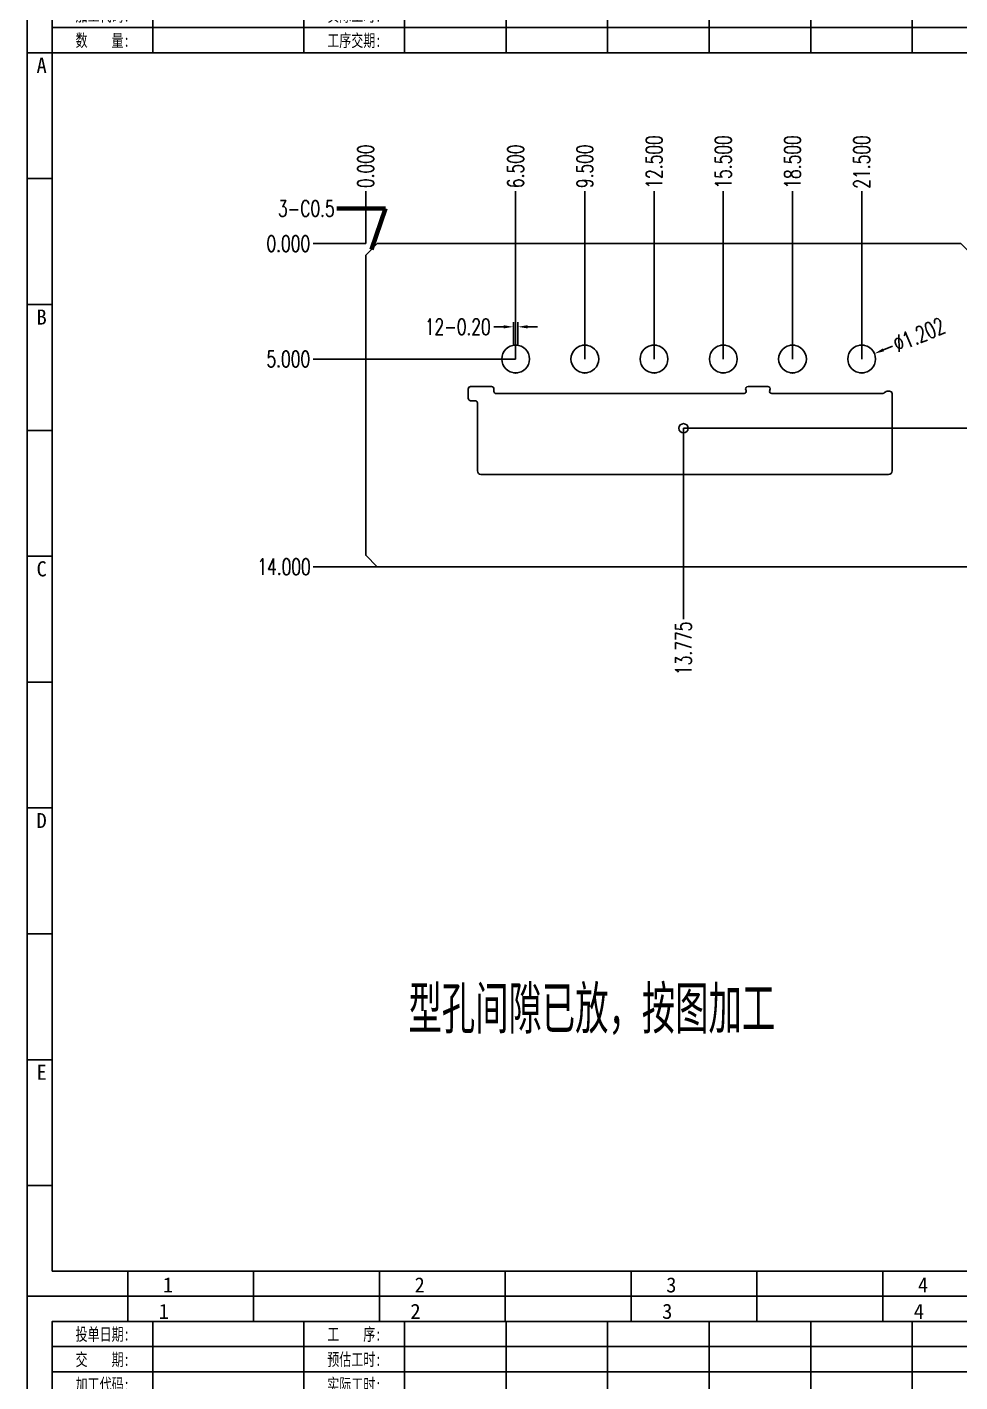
# Model space of a CAD drawing. Header units: millimetres. Extents: x -2852 to 5627, y -2271 to 1849.
# Drawn here: x -2851.7 to -2811.3, y -368 to -309.3 of the extents above; entities that cross this region are included whole.
import ezdxf
from ezdxf.enums import TextEntityAlignment as Align

# ---------------------------------------------------------------- set-up
doc = ezdxf.new("R2010")
doc.units = ezdxf.units.MM
doc.header["$PDSIZE"] = 3
for name, color, linetype in [('1', 7, 'Continuous'), ('41', 1, 'Continuous'), ('D03', 7, 'Continuous'), ('PUNCH', 1, 'Continuous')]:
    doc.layers.add(name, color=color, linetype=linetype)
doc.styles.add('jet01', font='simplex.shx', dxfattribs={"width": 0.7, "bigfont": 'hztxt.shx'})
doc.styles.add('jet02', font='simplex.shx', dxfattribs={"width": 0.7})
doc.styles.get("Standard").update_dxf_attribs({"font": '仿宋_GB2312_0.ttf', "width": 0.7})
doc.styles.add('tk', font='', dxfattribs={"width": 0.7})
doc.styles.add('tk 2', font='仿宋_GB2312_0.ttf', dxfattribs={"width": 0.65})
doc.styles.get('tk').set_extended_font_data('NSimSun')
doc.dimstyles.new('jet02', dxfattribs={"dimtxt": 3.5, "dimasz": 2.1, "dimexe": 1, "dimexo": 0, "dimgap": 0.5, "dimtad": 0, "dimtoh": 1, "dimdec": 3, "dimzin": 9, "dimdsep": 46, "dimtxsty": 'jet02', "dimcen": 0, "dimclrt": 256, "dimazin": 2, "dimtfac": 1, "dimtdec": 3, "dimtofl": 0, "dimtmove": 0, "dimatfit": 1, "dimfxl": 0, "dimarcsym": 0})

# ---------------------------------------------------------------- blocks, each defined once
blk = doc.blocks.new('A3-N')
at = {"layer": '1', "color": 1}
for p, q in [((0, 0), (0, 296.73)), ((0, 296.73), (420, 296.73)), ((21.82, 291.27), (21.82, 296.73)), ((49.09, 291.27), (49.09, 296.73)), ((76.36, 291.27), (76.36, 296.73)), ((103.64, 291.27), (103.64, 296.73)), ((103.64, 291.27), (103.64, 296.73)), ((103.64, 291.27), (103.64, 296.73)), ((130.91, 291.27), (130.91, 296.73)), ((158.18, 291.27), (158.18, 296.73)), ((185.45, 291.27), (185.45, 296.73)), ((5.45, 269.45), (0, 269.45)), ((5.45, 242.18), (0, 242.18)), ((5.45, 214.91), (0, 214.91)), ((5.45, 187.64), (0, 187.64)), ((5.45, 160.36), (0, 160.36)), ((5.45, 133.09), (0, 133.09)), ((5.45, 105.82), (0, 105.82)), ((5.45, 78.55), (0, 78.55)), ((5.45, 51.27), (0, 51.27)), ((5.45, 24), (0, 24)), ((21.82, 0), (21.82, 5.45)), ((49.09, 0), (49.09, 5.45)), ((76.36, 0), (76.36, 5.45)), ((103.64, 0), (103.64, 5.45)), ((130.91, 0), (130.91, 5.45)), ((158.18, 0), (158.18, 5.45)), ((185.45, 0), (185.45, 5.45)), ((1, 0), (0, 0)), ((420, 0), (1, 0))]:
    blk.add_line(p, q, dxfattribs=at)
at = {"layer": '1'}
blk.add_lwpolyline([(221.45, 5.45), (414.55, 5.45), (414.55, 291.27), (5.45, 291.27), (5.45, 5.45), (414.55, 5.45)], dxfattribs=at)
at = {"layer": '41'}
for p, q in [((27.27, 291.27), (27.27, 269.45)), ((60, 291.27), (60, 269.45)), ((81.82, 291.27), (81.82, 269.45)), ((103.82, 291.27), (103.82, 269.45)), ((125.82, 291.27), (125.82, 269.45)), ((147.82, 291.27), (147.82, 269.45)), ((169.82, 291.27), (169.82, 269.45)), ((191.82, 291.27), (191.82, 269.45)), ((367.82, 285.82), (5.45, 285.82)), ((367.82, 280.36), (5.45, 280.36)), ((367.82, 274.91), (5.45, 274.91)), ((414.55, 269.45), (5.45, 269.45))]:
    blk.add_line(p, q, dxfattribs=at)
at = {"layer": '1', "color": 1}
for s, p in [('1', (29.64, 295.11)), ('2', (84.18, 295.11)), ('3', (138.73, 295.11)), ('4', (193.27, 295.11)), ('1', (30.53, 4.11)), ('2', (85.08, 4.11)), ('3', (139.62, 4.11)), ('4', (194.17, 4.11))]:
    blk.add_text(s, height=3.27, dxfattribs=at).set_placement(p, align=Align.TOP_CENTER)
at = {"layer": '1', "style": 'tk', "width": 0.7}
for s, p in [('投单日期:', (16.36, 288.55)), ('工    序:', (70.91, 288.55)), ('交    期:', (16.36, 283.09)), ('预估工时:', (70.91, 283.09)), ('加工代码:', (16.36, 277.64)), ('实际工时:', (70.91, 277.64)), ('数    量:', (16.36, 272.18)), ('工序交期:', (70.91, 272.18))]:
    blk.add_text(s, height=2.727, dxfattribs=at).set_placement(p, align=Align.MIDDLE)
at = {"layer": '1', "color": 1}
for s, p in [('A', (2.04, 268.36)), ('B', (2.04, 213.82)), ('C', (2.04, 159.27)), ('D', (2.04, 104.73)), ('E', (2.04, 50.18))]:
    blk.add_text(s, height=3.27, dxfattribs=at).set_placement(p, align=Align.TOP_LEFT)
at = {"layer": '1', "style": 'tk 2', "width": 0.7}
for tag, p in [('PATR-NO1', (309.84, 32.96)), ('TITLE', (365.74, 30.9)), ('PATR-NO2', (309.84, 27.81)), ('DWG-NO:', (366.54, 18.14))]:
    blk.add_attdef(tag, p, '', height=3.27, dxfattribs=at)
at = {"layer": '1', "color": 1, "style": 'tk 2', "width": 0.7}
for tag, p in [('DRAW', (314.55, 7.27)), ('DATE', (334.72, 7.32))]:
    blk.add_attdef(tag, p, '', height=3.49, dxfattribs=at)
at = {"layer": '1', "style": 'tk 2', "width": 0.7}
for tag, p in [('SCALE', (376.55, 8.73)), ('SHEET', (386.6, 8.72)), ('REV', (397.38, 8.73))]:
    blk.add_attdef(tag, text='', height=2.18, dxfattribs=at).set_placement(p, align=Align.MIDDLE_LEFT)
blk = doc.blocks.new('*D692')
at = {"layer": '41', "ltscale": 0.05}
blk.add_line((-1921.8, -2771.105), (-1924.073, -2771.105), dxfattribs=at)
at = {"layer": 'Defpoints', "color": 0, "ltscale": 0.05}
for p in [(-1924.073, -2771.105), (-1921.8, -2771.105), (-1921.8, -2771.105)]:
    blk.add_point(p, dxfattribs=at)
at = {"layer": '41', "ltscale": 0.05, "insert": (-1925.153, -2771.105), "char_height": 0.7, "attachment_point": 5, "style": 'jet02'}
blk.add_mtext('0.000', dxfattribs=at)
blk = doc.blocks.new('*D693')
at = {"layer": '41', "ltscale": 0.05}
blk.add_line((-1921.3, -2785.105), (-1924.073, -2785.105), dxfattribs=at)
at = {"layer": 'Defpoints', "color": 0, "ltscale": 0.05}
for p in [(-1921.8, -2771.105), (-1924.073, -2785.105), (-1921.3, -2785.105)]:
    blk.add_point(p, dxfattribs=at)
at = {"layer": '41', "ltscale": 0.05, "insert": (-1925.339, -2785.105), "char_height": 0.7, "attachment_point": 5, "style": 'jet02'}
blk.add_mtext('14.000', dxfattribs=at)
blk = doc.blocks.new('*D694')
at = {"layer": '41', "ltscale": 0.05}
blk.add_line((-1915.3, -2776.105), (-1924.073, -2776.105), dxfattribs=at)
at = {"layer": 'Defpoints', "color": 0, "ltscale": 0.05}
for p in [(-1921.8, -2771.105), (-1924.073, -2776.105), (-1915.3, -2776.105)]:
    blk.add_point(p, dxfattribs=at)
at = {"layer": '41', "ltscale": 0.05, "insert": (-1925.153, -2776.105), "char_height": 0.7, "attachment_point": 5, "style": 'jet02'}
blk.add_mtext('5.000', dxfattribs=at)
blk = doc.blocks.new('*D695')
at = {"layer": '41', "ltscale": 0.05}
blk.add_line((-1908.025, -2779.105), (-1892.528, -2779.105), dxfattribs=at)
at = {"layer": 'Defpoints', "color": 0, "ltscale": 0.05}
for p in [(-1921.8, -2771.105), (-1908.025, -2779.105), (-1892.528, -2779.105)]:
    blk.add_point(p, dxfattribs=at)
at = {"layer": '41', "ltscale": 0.05, "insert": (-1891.448, -2779.105), "char_height": 0.7, "attachment_point": 5, "style": 'jet02'}
blk.add_mtext('8.000', dxfattribs=at)
blk = doc.blocks.new('*D696')
at = {"layer": '41', "ltscale": 0.05}
blk.add_line((-1921.8, -2771.105), (-1921.8, -2768.833), dxfattribs=at)
at = {"layer": 'Defpoints', "color": 0, "ltscale": 0.05}
for p in [(-1921.8, -2768.833), (-1921.8, -2771.105), (-1921.8, -2771.105)]:
    blk.add_point(p, dxfattribs=at)
at = {"layer": '41', "ltscale": 0.05, "insert": (-1921.8, -2767.753), "char_height": 0.7, "attachment_point": 5, "rotation": 90, "style": 'jet02'}
blk.add_mtext('0.000', dxfattribs=at)
blk = doc.blocks.new('*D697')
at = {"layer": '41', "ltscale": 0.05}
blk.add_line((-1915.3, -2776.105), (-1915.3, -2768.833), dxfattribs=at)
at = {"layer": 'Defpoints', "color": 0, "ltscale": 0.05}
for p in [(-1915.3, -2768.833), (-1921.8, -2771.105), (-1915.3, -2776.105)]:
    blk.add_point(p, dxfattribs=at)
at = {"layer": '41', "ltscale": 0.05, "insert": (-1915.3, -2767.753), "char_height": 0.7, "attachment_point": 5, "rotation": 90, "style": 'jet02'}
blk.add_mtext('6.500', dxfattribs=at)
blk = doc.blocks.new('*D698')
at = {"layer": '41', "ltscale": 0.05}
blk.add_line((-1912.3, -2776.105), (-1912.3, -2768.833), dxfattribs=at)
at = {"layer": 'Defpoints', "color": 0, "ltscale": 0.05}
for p in [(-1912.3, -2768.833), (-1921.8, -2771.105), (-1912.3, -2776.105)]:
    blk.add_point(p, dxfattribs=at)
at = {"layer": '41', "ltscale": 0.05, "insert": (-1912.3, -2767.753), "char_height": 0.7, "attachment_point": 5, "rotation": 90, "style": 'jet02'}
blk.add_mtext('9.500', dxfattribs=at)
blk = doc.blocks.new('*D699')
at = {"layer": '41', "ltscale": 0.05}
blk.add_line((-1909.3, -2776.105), (-1909.3, -2768.833), dxfattribs=at)
at = {"layer": 'Defpoints', "color": 0, "ltscale": 0.05}
for p in [(-1909.3, -2768.833), (-1921.8, -2771.105), (-1909.3, -2776.105)]:
    blk.add_point(p, dxfattribs=at)
at = {"layer": '41', "ltscale": 0.05, "insert": (-1909.3, -2767.566), "char_height": 0.7, "attachment_point": 5, "rotation": 90, "style": 'jet02'}
blk.add_mtext('12.500', dxfattribs=at)
blk = doc.blocks.new('*D700')
at = {"layer": '41', "ltscale": 0.05}
blk.add_line((-1906.3, -2776.105), (-1906.3, -2768.833), dxfattribs=at)
at = {"layer": 'Defpoints', "color": 0, "ltscale": 0.05}
for p in [(-1906.3, -2768.833), (-1921.8, -2771.105), (-1906.3, -2776.105)]:
    blk.add_point(p, dxfattribs=at)
at = {"layer": '41', "ltscale": 0.05, "insert": (-1906.3, -2767.566), "char_height": 0.7, "attachment_point": 5, "rotation": 90, "style": 'jet02'}
blk.add_mtext('15.500', dxfattribs=at)
blk = doc.blocks.new('*D701')
at = {"layer": '41', "ltscale": 0.05}
blk.add_line((-1903.3, -2776.105), (-1903.3, -2768.833), dxfattribs=at)
at = {"layer": 'Defpoints', "color": 0, "ltscale": 0.05}
for p in [(-1903.3, -2768.833), (-1921.8, -2771.105), (-1903.3, -2776.105)]:
    blk.add_point(p, dxfattribs=at)
at = {"layer": '41', "ltscale": 0.05, "insert": (-1903.3, -2767.566), "char_height": 0.7, "attachment_point": 5, "rotation": 90, "style": 'jet02'}
blk.add_mtext('18.500', dxfattribs=at)
blk = doc.blocks.new('*D702')
at = {"layer": '41', "ltscale": 0.05}
blk.add_line((-1900.3, -2776.105), (-1900.3, -2768.833), dxfattribs=at)
at = {"layer": 'Defpoints', "color": 0, "ltscale": 0.05}
for p in [(-1900.3, -2768.833), (-1921.8, -2771.105), (-1900.3, -2776.105)]:
    blk.add_point(p, dxfattribs=at)
at = {"layer": '41', "ltscale": 0.05, "insert": (-1900.3, -2767.566), "char_height": 0.7, "attachment_point": 5, "rotation": 90, "style": 'jet02'}
blk.add_mtext('21.500', dxfattribs=at)
blk = doc.blocks.new('*D703')
at = {"layer": '41', "ltscale": 0.05}
blk.add_line((-1894.8, -2772.305), (-1894.8, -2768.833), dxfattribs=at)
at = {"layer": 'Defpoints', "color": 0, "ltscale": 0.05}
for p in [(-1894.8, -2768.833), (-1921.8, -2771.105), (-1894.8, -2772.305)]:
    blk.add_point(p, dxfattribs=at)
at = {"layer": '41', "ltscale": 0.05, "insert": (-1894.8, -2767.519), "char_height": 0.7, "attachment_point": 5, "rotation": 90, "style": 'jet02'}
blk.add_mtext('27.000', dxfattribs=at)
blk = doc.blocks.new('*D704')
at = {"layer": '41', "ltscale": 0.05}
blk.add_line((-1908.025, -2779.105), (-1908.025, -2787.378), dxfattribs=at)
at = {"layer": 'Defpoints', "color": 0, "ltscale": 0.05}
for p in [(-1921.8, -2771.105), (-1908.025, -2779.105), (-1908.025, -2787.378)]:
    blk.add_point(p, dxfattribs=at)
at = {"layer": '41', "ltscale": 0.05, "insert": (-1908.025, -2788.644), "char_height": 0.7, "attachment_point": 5, "rotation": 90, "style": 'jet02'}
blk.add_mtext('13.775', dxfattribs=at)
blk = doc.blocks.new('*D705')
at = {"layer": '41', "ltscale": 0.05}
blk.add_line((-1898.973, -2775.545), (-1899.36, -2775.708), dxfattribs=at)
blk.add_solid([(-1899.387, -2775.644), (-1899.332, -2775.773), (-1899.746, -2775.872)], dxfattribs=at)
at = {"layer": 'Defpoints', "color": 0, "ltscale": 0.05}
for p in [(-1899.746, -2775.872), (-1900.854, -2776.339)]:
    blk.add_point(p, dxfattribs=at)
at = {"layer": '41', "ltscale": 0.05, "insert": (-1897.816, -2775.057), "char_height": 0.7, "attachment_point": 5, "rotation": 22.88394, "style": 'jet02'}
blk.add_mtext('∅1.202', dxfattribs=at)
blk = doc.blocks.new('*D706')
at = {"layer": '41', "ltscale": 0.05}
for p, q in [((-1915.82, -2774.709), (-1916.24, -2774.709)), ((-1915.4, -2775.508), (-1915.4, -2774.509)), ((-1915.2, -2775.508), (-1915.2, -2774.509)), ((-1914.78, -2774.709), (-1914.36, -2774.709))]:
    blk.add_line(p, q, dxfattribs=at)
for points in [[(-1915.82, -2774.639), (-1915.82, -2774.779), (-1915.4, -2774.709)], [(-1914.78, -2774.639), (-1914.78, -2774.779), (-1915.2, -2774.709)]]:
    blk.add_solid(points, dxfattribs=at)
at = {"layer": 'Defpoints', "color": 0, "ltscale": 0.05}
for p in [(-1915.4, -2774.709), (-1915.4, -2775.508), (-1915.2, -2775.508)]:
    blk.add_point(p, dxfattribs=at)
at = {"layer": '41', "ltscale": 0.05, "insert": (-1917.81, -2774.709), "char_height": 0.7, "attachment_point": 5, "style": 'jet02'}
blk.add_mtext('12-0.20', dxfattribs=at)

msp = doc.modelspace()

# ---------------------------------------------------------------- linework, layer by layer
at = {"layer": '1', "color": 6, "ltscale": 0.05}
for p, q in [((-2830.6078, -323.0828), (-2830.6078, -323.0777)), ((-2830.4078, -323.0828), (-2830.4078, -323.0777)), ((-2827.6078, -323.0828), (-2827.6078, -323.0777)), ((-2827.4078, -323.0828), (-2827.4078, -323.0777)), ((-2824.6078, -323.0828), (-2824.6078, -323.0777)), ((-2824.4078, -323.0828), (-2824.4078, -323.0777)), ((-2821.6078, -323.0828), (-2821.6078, -323.0777)), ((-2821.4078, -323.0828), (-2821.4078, -323.0777)), ((-2818.6078, -323.0828), (-2818.6078, -323.0777)), ((-2818.4078, -323.0828), (-2818.4078, -323.0777)), ((-2815.6078, -323.0828), (-2815.6078, -323.0777)), ((-2815.4078, -323.0828), (-2815.4078, -323.0777)), ((-2830.6078, -324.2731), (-2830.6078, -324.2681)), ((-2830.4078, -324.2731), (-2830.4078, -324.2681)), ((-2827.6078, -324.2731), (-2827.6078, -324.2681)), ((-2827.4078, -324.2731), (-2827.4078, -324.2681)), ((-2824.6078, -324.2731), (-2824.6078, -324.2681)), ((-2824.4078, -324.2731), (-2824.4078, -324.2681)), ((-2821.6078, -324.2731), (-2821.6078, -324.2681)), ((-2821.4078, -324.2731), (-2821.4078, -324.2681)), ((-2818.6078, -324.2731), (-2818.6078, -324.2681)), ((-2818.4078, -324.2731), (-2818.4078, -324.2681)), ((-2815.6078, -324.2731), (-2815.6078, -324.2681)), ((-2815.4078, -324.2731), (-2815.4078, -324.2681))]:
    msp.add_line(p, q, dxfattribs=at)
at = {"layer": '1', "ltscale": 0.05}
msp.add_lwpolyline([(-2814.4078, -325.0694, 0.2134218), (-2814.4869, -325.1048, -0.2134218), (-2814.6315, -325.1694), (-2819.4064, -325.1694, -0.5205671), (-2819.4947, -325.0433), (-2819.4832, -325.0117, 0.5205671), (-2819.5828, -324.8694), (-2820.4328, -324.8694, 0.5205671), (-2820.5325, -325.0117), (-2820.521, -325.0433, -0.5205671), (-2820.6093, -325.1694), (-2831.3578, -325.1694, -0.4142136), (-2831.4518, -325.0754), (-2831.4518, -324.9754, 0.4142136), (-2831.5578, -324.8694), (-2832.4578, -324.8694, 0.4142136), (-2832.5638, -324.9754), (-2832.5638, -325.3754, 0.4142136), (-2832.4578, -325.4814), (-2832.2578, -325.4814, -0.4142136), (-2832.1638, -325.5754), (-2832.1638, -328.5254, 0.4142136), (-2832.0078, -328.6814), (-2814.3478, -328.6814, 0.4142136), (-2814.1918, -328.5254), (-2814.1918, -325.1754, 0.4142136), (-2814.2978, -325.0694)], format="xyb", close=True, dxfattribs=at)
at = {"layer": '1'}
for centre in [(-2830.5078, -323.6754), (-2827.5078, -323.6754), (-2824.5078, -323.6754), (-2821.5078, -323.6754), (-2818.5078, -323.6754), (-2815.5078, -323.6754)]:
    msp.add_circle(centre, 0.601, dxfattribs=at)
at = {"layer": '1', "color": 6}
for centre, start, end in [((-2830.5078, -323.6754), 80.501807, 99.498193), ((-2827.5078, -323.6754), 80.501807, 99.498193), ((-2824.5078, -323.6754), 80.501807, 99.498193), ((-2821.5078, -323.6754), 80.501807, 99.498193), ((-2818.5078, -323.6754), 80.501807, 99.498193), ((-2815.5078, -323.6754), 80.501807, 99.498193), ((-2830.5078, -323.6754), 260.501807, 279.498193), ((-2827.5078, -323.6754), 260.501807, 279.498193), ((-2824.5078, -323.6754), 260.501807, 279.498193), ((-2821.5078, -323.6754), 260.501807, 279.498193), ((-2818.5078, -323.6754), 260.501807, 279.498193), ((-2815.5078, -323.6754), 260.501807, 279.498193)]:
    msp.add_arc(centre, 0.606, start, end, dxfattribs=at)
at = {"layer": 'D03', "ltscale": 0.05}
msp.add_lwpolyline([(-2836.5078, -318.6754), (-2837.0078, -319.1754), (-2837.0078, -332.1754), (-2836.5078, -332.6754), (-2810.5078, -332.6754), (-2810.0078, -332.1754), (-2810.0078, -319.8754), (-2811.2078, -318.6754)], close=True, dxfattribs=at)
at = {"layer": 'PUNCH', "ltscale": 0.05}
msp.add_circle((-2823.2328, -326.6754), 0.2, dxfattribs=at)

# ---------------------------------------------------------------- block references
at = {"layer": '1', "ltscale": 0.05, "xscale": 0.2000000000000455, "yscale": 0.2000000000000455, "zscale": 0.2000000000000455}
for p in [(-2851.6835, -364.2944), (-2851.6835, -423.6399)]:
    msp.add_blockref('A3-N', p, dxfattribs=at)

# ---------------------------------------------------------------- texts
at = {"layer": '1', "ltscale": 0.05, "style": 'jet01', "width": 0.7}
msp.add_text('型孔间隙已放，按图加工', height=2.064003, dxfattribs=at).set_placement((-2835.1532, -352.9056))
at = {"layer": '41', "ltscale": 0.05, "insert": (-2838.3521, -317.1529), "char_height": 0.7, "attachment_point": 6, "style": 'jet02'}
msp.add_mtext('3-C0.5', dxfattribs=at)

# ---------------------------------------------------------------- dimensions: what is measured, and where the dimension line sits
at = {"layer": '41', "ltscale": 0.05}
for feature_location, offset, dtype, origin, picture, middle, set_off in [((-2810.0078, -319.8754), (0, 3.4726), 1, (-2837.0078, -318.6754), '*D703', (-2810.0078, -315.0895), (-915.2077, 2452.4298)), ((-2824.5078, -323.6754), (0, 7.2726), 1, (-2837.0078, -318.6754), '*D699', (-2824.5078, -315.1362), (-915.2077, 2452.4298)), ((-2821.5078, -323.6754), (0, 7.2726), 1, (-2837.0078, -318.6754), '*D700', (-2821.5078, -315.1362), (-915.2077, 2452.4298)), ((-2818.5078, -323.6754), (0, 7.2726), 1, (-2837.0078, -318.6754), '*D701', (-2818.5078, -315.1362), (-915.2077, 2452.4298)), ((-2815.5078, -323.6754), (0, 7.2726), 1, (-2837.0078, -318.6754), '*D702', (-2815.5078, -315.1362), (-915.2077, 2452.4298)), ((-2837.0078487755, -318.6754372197), (0, 2.2725772876), 1, (-2837.0078487755, -318.6754372197), '*D696', (-2837.0078487755, -315.3228599321), (-915.2077048823, 2452.4298167741)), ((-2830.5078, -323.6754), (0, 7.2726), 1, (-2837.0078, -318.6754), '*D697', (-2830.5078, -315.3229), (-915.2077, 2452.4298)), ((-2827.5078, -323.6754), (0, 7.2726), 1, (-2837.0078, -318.6754), '*D698', (-2827.5078, -315.3229), (-915.2077, 2452.4298)), ((-2837.0078487755, -318.6754372197), (-2.2725772876, 0), 0, (-2837.0078487755, -318.6754372197), '*D692', (-2840.3604260631, -318.6754372197), (-915.2077048823, 2452.4298167741)), ((-2836.5078, -332.6754), (-2.7726, 0), 0, (-2837.0078, -318.6754), '*D693', (-2840.5471, -332.6754), (-915.2077, 2452.4298)), ((-2830.5078, -323.6754), (-8.7726, 0), 0, (-2837.0078, -318.6754), '*D694', (-2840.3604, -323.6754), (-915.2077, 2452.4298)), ((-2823.2328, -326.6754), (15.4976, 0), 0, (-2837.0078, -318.6754), '*D695', (-2806.6553, -326.6754), (-915.2077, 2452.4298)), ((-2823.2328, -326.6754), (0, -8.2726), 1, (-2837.0078, -318.6754), '*D704', (-2823.2328, -336.2147), (-915.2077, 2452.4298))]:
    dim = msp.add_ordinate_dim(feature_location=feature_location, offset=offset, dtype=dtype, origin=origin, dimstyle='jet02', override={"dimscale": 0.2, "dimtoh": 0, "dimzin": 1, "dimclrd": 256, "dimclre": 256, "dimadec": 3, "dimazin": 0, "dimatfit": 3, "dimlwd": 65535, "dimlwe": 65535}, dxfattribs=at)
    dim.commit()
    dim.dimension.update_dxf_attribs({"geometry": picture, "text_midpoint": middle, "insert": set_off})
dim = msp.add_diameter_dim_2p(p1=(-2816.0615, -323.9091), p2=(-2814.9542, -323.4417), dimstyle='jet02', override={"dimscale": 0.2, "dimtoh": 0, "dimzin": 1, "dimclrd": 256, "dimclre": 256, "dimadec": 3, "dimazin": 0, "dimatfit": 3, "dimlwd": 65535, "dimlwe": 65535}, dxfattribs=at)
dim.commit()
dim.dimension.update_dxf_attribs({"geometry": '*D705', "text_midpoint": (-2813.024, -322.6271), "insert": (-915.2077, 2452.4298)})
dim = msp.add_linear_dim(base=(-2830.6078, -322.2793), p1=(-2830.4078, -323.0777), p2=(-2830.6078, -323.0777), text='12-<>', dimstyle='jet02', override={"dimscale": 0.2, "dimtoh": 0, "dimdec": 2, "dimzin": 1, "dimclrd": 256, "dimclre": 256, "dimazin": 0, "dimatfit": 3, "dimlwd": 65535, "dimlwe": 65535}, dxfattribs=at)
dim.commit()
dim.dimension.update_dxf_attribs({"geometry": '*D706', "text_midpoint": (-2833.0178, -322.2793), "insert": (-915.2077, 2452.4298)})

# ---------------------------------------------------------------- leaders
at = {"layer": '41', "ltscale": 0.05, "annotation_type": 0, "has_hookline": 1, "hookline_direction": 1, "text_width": 2.59}
msp.add_leader([(-2836.7578, -318.9254), (-2836.1521, -317.1529), (-2838.2521, -317.1529)], dimstyle='jet02', override={"dimscale": 0.2, "dimtoh": 0, "dimzin": 1, "dimclrd": 256, "dimclre": 256, "dimadec": 3, "dimazin": 0, "dimatfit": 3, "dimlwd": 65535, "dimlwe": 65535}, dxfattribs=at)

doc.saveas('drawing.dxf')
